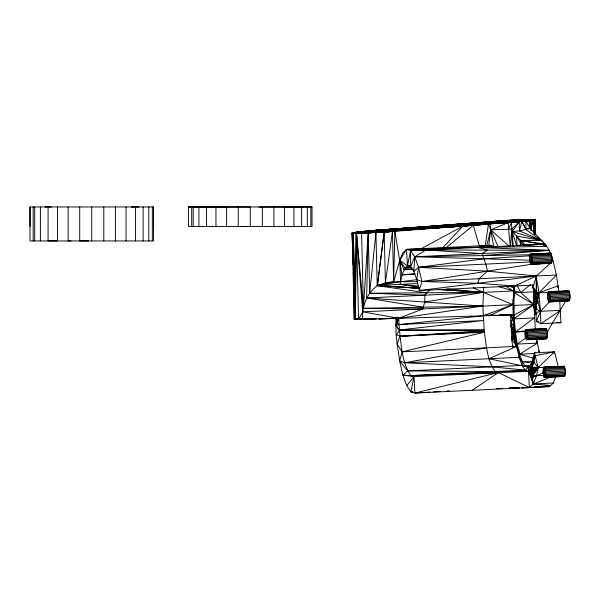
<?xml version="1.0" encoding="UTF-8"?>
<svg xmlns="http://www.w3.org/2000/svg" width="600" height="600" viewBox="0 0 600 600"><rect width="100%" height="100%" fill="white"/><g stroke="black" fill="none" stroke-linecap="round" stroke-linejoin="round"><path stroke-width="0.9" d="M30 206.962L30 240.945L153.517 240.945L153.517 206.962L30 206.962L30 226.53M33.172 240.945L33.172 206.962M34.703 240.945L34.703 206.962M40.402 240.945L40.41 206.962M48.09 206.962L48.09 240.945L57.45 240.938L57.45 206.962M68.123 240.938L68.123 206.962M79.71 240.945L79.71 206.962M91.755 240.945L91.755 206.962M103.808 240.945L103.808 206.962M115.395 240.945L115.395 206.962M126.067 240.945L126.067 206.962M135.428 240.945L135.428 206.962M143.108 240.945L143.108 206.962M148.815 240.945L148.815 206.962M152.333 240.945L152.333 206.962M535.38 234.623L535.02 219.72L530.662 219.42L501.03 220.808L375.577 230.333L356.31 232.155L352.132 233.025L354.218 319.065L362.655 319.403C361.845 306.653 366.72 293.415 377.212 285.66L393.638 281.76L399.75 260.377L402.697 252.938L406.5 249.36L410.588 250.665L414.713 256.785L418.545 267.3L421.853 281.475L419.31 290.558L536.317 276L533.775 285.075L419.31 290.558L416.76 279.615L413.805 271.507L418.545 267.3L487.47 271.163L536.317 276L536.213 291.668C534.705 294.653 535.237 298.815 536.528 301.837C541.515 295.485 536.648 283.418 536.317 276L553.095 260.858L551.04 255.24M533.513 232.275L533.632 220.155L535.02 219.72L535.335 234.615M533.805 233.16L533.985 220.095L502.853 221.67L375.577 230.333L518.933 219.772L435.158 225.795M531 230.115L532.17 220.38L533.632 220.155L531.03 228.3L531.053 230.153L530.85 220.59L532.17 220.38L367.913 230.955L533.985 220.095L534.48 234.015M533.46 371.115L413.985 376.62L410.827 375.608C401.79 362.498 401.415 345.623 399.442 330.322L395.993 325.56L396.915 323.138L397.028 318.112C394.072 332.04 397.98 346.92 399.615 360.915C402.158 371.513 403.845 382.972 410.857 391.725L414.952 393.037L549.502 386.595L553.312 383.01L555.923 376.418M513.84 286.05L512.963 304.642L513.278 314.903C512.445 323.13 516.45 331.853 514.178 339.765L511.65 339.345L510.668 314.663L514.162 314.985L533.955 304.507L534.285 292.725M379.132 318.832L398.752 318.322L422.783 308.962L424.732 302.025L424.935 295.178L429.592 289.65M558.225 366.638L554.52 351.817L534.442 352.778L535.178 355.74L533.91 362.017L528.21 367.035L529.418 387.555L521.985 387.795L529.418 387.555L533.235 383.97L550.702 385.463L529.418 387.555L498.33 372.577L495.173 371.565C486.99 360.278 486.48 345.525 484.312 332.228L482.842 306.082L483.78 286.868M514.882 286.29C512.947 300.645 514.972 315.127 513.57 329.505C512.107 332.513 512.558 336.63 513.877 339.675M525.007 333.608L525.84 329.505L546.217 328.635C547.545 331.673 547.98 335.798 546.525 338.805L526.447 339.765L525.345 337.47L525.007 333.608L527.745 333.48M529.673 258.135L530.505 254.032L550.875 253.163C552.21 256.2 552.645 260.325 551.19 263.332L531.105 264.293L530.25 263.01L529.673 258.135L531.495 258.053M531.105 264.293C532.567 261.285 532.125 257.16 530.798 254.123L530.505 254.032M553.312 383.01L533.235 383.97L532.155 377.4L532.838 375.675L532.942 371.955L531.84 367.23L528.21 367.035L489.037 358.74L516.615 346.358L517.252 344.085L515.43 332.025L514.283 318.855L513.165 314.895L510.338 314.685M559.748 301.147L560.933 322.733L540.847 323.692L540.472 311.325L537.502 300.202L537.495 295.17L536.505 291.765L536.317 276L514.695 285.99L477.81 283.275L421.853 281.475L416.76 279.615L418.545 267.3L483.9 258.817L530.325 255.78M564.195 366.27L543.817 367.14L564.195 366.27C565.523 369.308 565.965 373.433 564.51 376.44L544.132 377.303L543.03 372.585L543.548 367.395L549.097 367.058M544.425 377.4C545.88 374.392 545.445 370.267 544.118 367.23L543.135 368.858L544.965 368.775M547.658 295.77L548.482 291.668L568.86 290.798C570.188 293.835 570.63 297.96 569.168 300.968L549.09 301.928L548.227 300.645L547.658 295.77L549.48 295.68M549.09 301.928C550.545 298.92 550.11 294.795 548.775 291.757L548.482 291.668M533.715 302.138L534 294.66M533.715 304.403L534.315 291.817L514.23 292.778L513.36 290.94L505.612 286.125M533.498 372.457L530.76 372.585L525.293 370.125L522.127 365.4L522.345 361.718L514.178 339.765M422.783 308.962L363.413 308.317L368.22 232.972L530.85 220.59L361.335 231.577L533.985 220.095L534.322 234.045M533.7 308.062L533.955 304.507L520.658 292.47L516.982 284.978M510.465 246.442L511.74 229.155L511.582 222.413L448.62 226.597L490.567 224.01L490.71 229.808L488.783 245.452M526.447 339.765C527.903 336.743 527.46 332.64 526.132 329.595L525.84 329.505M419.362 287.288L400.088 284.407L402.015 274.897L394.853 231.308L375.923 232.583L369.683 293.22L424.935 295.178M514.162 314.985L513.293 315.36L510.668 314.663L513.405 319.103L533.955 304.507L514.23 292.778L512.963 304.642L513.87 305.46L533.955 304.507L535.312 328.785M536.528 301.837L535.778 308.782L536.377 321.42L540.847 323.692L560.558 310.365L560.1 308.655M511.425 327.525L511.11 325.68L513.757 323.13L514.283 318.855L534.36 317.895L515.43 332.025L514.845 333M552.255 376.478L533.235 383.97C531.173 376.897 528.69 368.445 533.91 362.017L532.59 360.285L534.442 352.778M352.5 245.16L352.132 233.025L361.59 233.228L392.423 231.487L385.403 282.743L377.52 285.487L384.18 232.072L473.257 225.33L479.332 245.993M513.067 301.087L514.23 292.778M485.257 245.895L488.393 224.183L498.135 246.817M429.923 392.115L414.952 393.037L413.985 376.62L402.915 375.105L407.662 370.882L495.173 371.565L528.457 371.138L530.873 368.865L531.045 367.98L532.89 367.845L531.045 367.98L522.127 365.4L519.165 357.3C521.092 348.653 513.487 340.673 515.43 332.025L513.862 329.595L513.832 323.97L511.11 325.68L512.783 334.95L511.65 339.345L512.865 347.392M536.812 301.928L535.778 308.782L540.472 311.325L560.558 310.365M513.12 309.593L513.87 305.46L513.278 314.903L362.655 319.403M537.09 301.673L535.778 308.782L534.952 299.407L532.545 284.812M537.607 299.093L538.86 292.882L556.395 275.032L553.095 260.858L551.243 261.142M537.322 301.08L535.778 308.782L536.235 301.403L534.952 299.407L535.537 298.425L533.138 287.347L533.775 285.075M554.183 353.475L554.52 351.817L535.178 355.74L533.265 358.59M530.94 364.47L535.178 355.74L538.14 367.605L536.49 375.735L533.235 383.97L528.457 371.138L530.752 369.975L533.498 369.847M514.965 334.32L515.43 332.025L526.32 330.757M414.99 274.275L402.015 274.897L405.06 268.05L407.467 265.778L410.588 250.665L545.145 244.23L549.255 250.35L550.447 253.62M412.717 391.545L410.857 391.725L412.732 391.65L410.857 391.725L413.985 376.62L406.748 385.605M557.64 287.618L558.023 285.81L538.86 292.882L537.308 293.962M514.852 338.04L515.43 332.025L514.665 331.8M537.645 297.825L538.86 292.882L548.895 292.403M482.73 255.615L549.255 250.35L426.037 249.93L414.713 256.785L413.805 271.507L410.632 266.79L410.588 250.665L426.037 249.93L481.98 253.567L487.643 250.14L478.02 247.44L546.63 246.435L541.665 240.562L519.465 230.88L519.248 221.782L511.74 229.155L512.205 231.51L519.465 230.88L521.775 221.55L353.168 232.65L511.582 222.413L508.537 229.252L510.308 246.442M486.668 245.985L490.71 229.808L508.373 222.66L508.537 229.252L490.71 229.808L493.785 246.968M522.127 365.4L407.662 370.882L399.615 360.915L402.15 351.84L397.065 344.032L399.967 336.27L484.178 330.668L399.442 330.322L396.525 334.8L399.967 336.27L484.312 332.228L402.15 351.84L516.615 346.358L519.165 357.3L525.285 366.09L529.882 366.09M477.81 283.275L479.077 278.737L487.47 271.163L485.82 264.075L481.98 253.567M402.915 375.105L410.827 375.608L525.293 370.125L528.21 367.035L531.158 367.688L530.955 368.423L532.793 368.295M537.607 296.483L538.86 292.882L536.798 292.2L536.317 276M396.082 317.993L396.345 318.697L396.555 318.053L396.57 319.155L396 317.978L395.993 325.56L399.42 329.993L483.278 320.543L398.947 324.585L396.915 323.138L398.752 318.322L482.842 306.082L366.63 297.968L368.22 232.972L369.683 293.22L483.232 292.38L512.963 304.642L489.457 315.615L482.295 315.517M531.315 367.725C532.11 366.337 545.873 368.505 549.09 367.08M531.39 367.538L531.84 367.23L531.398 368.37L533.91 362.017L538.14 367.605L532.838 375.675L543.795 375.382M545.415 329.385L545.925 328.538M568.058 291.548L568.86 290.798M525.472 331.545L515.43 332.025L514.972 336.93L516.615 346.358L511.65 339.345L512.895 336.27L514.71 336.06M538.192 321.517L536.377 321.42L540.472 311.325L550.02 301.29M376.327 318.9L358.575 319.365L362.722 311.835L356.49 233.325L473.257 225.33L446.752 247.215M537.495 295.17L538.86 292.882L537.075 292.95M565.965 300.683L547.2 332.04L527.115 333M531.322 368.288L531.84 367.23M413.347 269.235L404.085 269.685L399.75 260.377L406.5 249.36L490.845 245.317L494.925 246.623L478.02 247.44L549.255 250.35L414.713 256.785L410.632 266.79L407.467 265.778L399.75 260.377L400.627 281.737L377.52 285.487L419.13 288.278M532.942 374.565L538.14 367.605L554.52 351.817M513.592 339.24L515.445 339.188L511.65 339.345L513.075 337.47L514.882 337.275M532.98 373.298L538.14 367.605L532.132 367.673M442.537 248.01L462.915 226.125L355.875 233.325L355.35 319.245L369.952 318.9M519.06 245.67L520.965 243.877L520.74 240.495L512.205 231.51L519.248 221.782L352.132 233.025L352.485 242.333M550.582 253.065L546.66 253.5M563.632 366.428L551.873 366.892M532.688 368.88L530.873 368.865L528.21 367.035L533.91 362.017L531.697 367.185L528.21 367.035L529.028 370.59L530.752 369.975L533.49 370.02M532.942 371.955L538.14 367.605L532.41 368.423M530.505 284.618L520.658 292.47L513.36 290.94L366.63 297.968L423.127 307.2M525.623 338.115L517.252 344.085L537.338 343.125L539.692 353.257L538.418 350.782M472.192 390.293L498.33 372.577L410.827 375.608M533.655 358.245L519.615 354.218L537.338 343.125L536.685 338.82M532.83 370.635L538.14 367.605L532.643 369.435M421.072 248.812L462.915 226.125L353.332 233.257L355.35 319.245L369.39 318.892M511.65 339.345L515.123 338.303M532.74 370.035L538.14 367.605M543.18 372.938L532.155 377.4L528.457 371.138L530.82 373.245L533.55 373.02M438.548 226.042L431.46 226.853L535.02 219.72L535.2 234.6M362.407 318.892L354.218 319.065L353.265 233.25L473.257 225.33L436.875 227.595L448.71 226.612M532.425 377.145L536.49 375.735L532.658 376.553M380.257 231.022L352.132 233.025L382.642 230.812M439.725 227.325L353.265 233.25L355.35 319.245L368.04 318.892M395.993 325.56L398.947 324.585L483.225 315.795L512.963 304.642L362.722 311.835L398.752 318.322L399.442 330.322L484.118 330.075L399.42 329.993M519.465 230.88L531.03 228.3L530.01 220.688L356.31 232.155L441.592 226.665L447.66 225.84M523.298 245.692L525.053 245.183L541.477 244.403L546.63 246.435M536.107 312.577L540.472 311.325L538.86 292.882M531.472 367.343L528.21 367.035M414.952 393.037L498.33 372.577M360.75 318.907L354.218 319.065L356.58 318.892L354.743 318.945M486.495 347.798L404.7 362.782L399.615 360.915M424.732 302.025L483.232 292.38L473.168 287.737M534.607 263.76L421.853 281.475L556.395 275.032L558.81 291.053M419.31 290.558L422.062 290.153M426.457 292.8L377.212 285.66L384.18 232.072L385.403 282.743L393.638 281.76L400.627 281.737L417.217 279.63M491.903 315.3L482.925 315.345M441.592 226.665L437.475 227.1L452.857 226.185M536.505 291.765L533.138 287.347L535.425 297.112L538.155 296.798M538.26 298.118L535.537 298.425L538.275 298.298M515.513 334.635L512.783 334.95L515.52 334.822M530.76 372.585L533.49 372.27M537.81 300.63L535.957 300.645L534.952 299.407L537.533 299.438M530.873 373.905L532.695 373.755L530.873 373.905L528.457 371.138L531.06 375.105L532.868 374.91M402.015 274.897L415.02 273.502M385.268 231.007L490.567 224.01L386.505 230.91M492.832 315.27L487.62 315.337M537.765 300.465L535.957 300.645L537.787 300.562M550.035 300.465L548.227 300.645L550.05 300.555M533.1 375.938L531.293 376.118L528.457 371.138M537.375 293.22L535.53 293.385L533.138 287.347L535.942 291.923M514.732 331.058L512.888 331.23L511.11 325.68L511.08 320.093M532.71 368.7L530.873 368.865L532.695 368.775M479.707 246.285L483.42 245.962M486.202 245.722L490.845 245.317M534 314.228L536.257 314.025L536.213 312.165M493.192 315.315L489.457 315.615L513.165 314.895L500.002 314.933M493.132 315.315L489.457 315.615L495.93 315.293M537.533 292.425L535.71 292.507L537.548 292.395L535.71 292.507L533.138 287.347L535.38 295.77L538.125 295.642M518.933 219.772L447.255 225.045M515.475 333.48L512.737 333.608L511.11 325.68L513.067 330.345L514.912 330.21M381.368 231.255L353.265 233.25L415.41 229.282M502.853 221.67L497.737 222.195L498.442 222.24M380.295 231.285L353.265 233.25L379.478 231.308M399.75 260.377L405.06 268.05L411.585 267.577M530.662 219.42L375.577 230.333L533.888 219.495L453.12 224.873L525.562 219.517L375.577 230.333L531.472 219.442L453.533 224.888M378.938 231.195L352.132 233.025L378.772 231.255M494.737 221.257L511.23 220.163L501.03 220.808M367.913 230.955L500.34 222.188M504.18 221.587L535.02 219.72M530.85 220.59L356.31 232.155L532.17 220.38M353.168 232.65L530.01 220.688L530.197 228.502L545.145 244.23L520.74 240.495L525.053 245.183L520.74 240.495L541.665 240.562L526.028 229.755L521.775 221.55L383.88 230.73L511.582 222.413M353.332 233.257L413.295 229.298M404.085 269.685L412.425 269.13M507.315 221.468L534.735 219.667L505.425 221.52M439.493 226.905L525.817 221.167L530.197 228.502L525.998 228.593L521.775 221.55M383.94 231.105L490.567 224.01M506.49 221.483L534.735 219.667M494.73 315.27L489.457 315.615L495.045 315.308M505.47 221.85L533.985 220.095L507.855 221.572M433.665 391.882L440.213 391.485M446.752 391.08L449.565 390.908M506.535 221.752L533.985 220.095L507.345 221.655M499.71 315.053L502.5 314.895M399.967 336.27L484.245 331.553M385.215 230.647L389.048 230.58M357.57 233.22L394.853 231.308L393.638 281.76L392.423 231.487M530.798 254.123L550.875 253.163M533.88 254.115L542.1 253.718M531.09 254.558L551.168 253.597M529.995 254.873L531.825 254.79M531.36 255.315L551.445 254.347M529.822 255.757L531.645 255.667M531.6 256.327L551.678 255.36M529.71 256.868L531.533 256.778M531.78 257.528L551.865 256.567M531.9 258.847L551.977 257.888M529.717 259.478L532.455 259.343M407.467 265.778L409.327 265.688L407.467 265.778L406.5 249.36L494.925 246.623M531.938 260.19L552.023 259.222M529.83 260.79L532.567 260.663M531.9 261.457L551.985 260.498M418.545 267.3L532.748 261.87M405.06 268.05L411.548 267.743M531.787 262.567L551.873 261.608M530.25 263.01L532.072 262.928M531.615 263.445L551.692 262.485M530.52 263.76L532.35 263.678M531.382 264.038L551.46 263.077M530.812 264.202L540.855 263.715M543.592 263.587L551.19 263.332M417.795 283.56L377.52 285.487L419.25 288.21M548.213 291.923L556.425 291.525M560.993 291.308L568.29 290.955M549.067 292.192L569.153 291.233M537.36 293.303L535.53 293.385L537.345 293.4M549.345 292.942L569.423 291.983M549.63 293.303L547.8 293.392L549.615 293.4M535.83 292.215L533.138 287.347L535.418 294.502L538.155 294.375M549.577 293.955L569.662 292.995M547.688 294.502L549.518 294.413M549.765 295.163L569.842 294.202M535.425 297.112L538.162 296.978M549.877 296.483L569.963 295.522M547.695 297.112L550.433 296.978M549.915 297.817L570 296.858M547.808 298.425L550.545 298.298M535.717 299.632L537.548 299.543M549.885 299.093L569.963 298.125M547.995 299.632L549.817 299.543M549.773 300.202L569.85 299.243M538.058 301.312L536.235 301.403L538.08 301.35M549.592 301.08L569.678 300.12M548.505 301.395L550.327 301.305M549.36 301.673L569.445 300.712M548.798 301.83L556.095 301.485M557.925 301.395L567.967 300.915M499.635 315.112L513.165 314.895M536.377 321.42L538.2 321.33M526.132 329.595L546.217 328.635M513.067 330.345L514.89 330.263M525.57 329.76L534.697 329.325M539.257 329.1L545.648 328.8M526.425 330.03L546.51 329.07M525.338 330.345L527.16 330.263M514.71 331.14L512.888 331.23L514.702 331.245M526.702 330.78L546.78 329.82M525.158 331.23L526.98 331.14M513.862 329.595L511.11 325.68L512.775 332.34L515.513 332.212M526.935 331.8L547.02 330.832M525.045 332.34L526.875 332.25M527.235 334.32L547.312 333.36M525.053 334.95L527.79 334.815M512.895 336.27L514.717 336.18M547.357 334.695L527.273 335.663L527.235 336.93L547.32 335.97M525.165 336.263L527.903 336.135M513.075 337.47L514.905 337.38M525.345 337.47L528.082 337.343M527.13 338.04L547.207 337.08M525.585 338.483L527.408 338.4M526.95 338.918L547.028 337.957M526.717 339.51L546.795 338.55M526.148 339.675L533.452 339.322M536.19 339.188L546.525 338.805M519.615 354.218L535.132 353.475M519.165 357.3L404.7 362.782L492.007 366.847L525.293 370.125M532.388 361.237L522.345 361.718L531.555 363.082M525.285 366.09L529.845 365.873M552.743 366.9L560.895 366.562M544.41 367.665L564.487 366.705M543.315 367.98L545.145 367.89M544.68 368.415L564.765 367.455M544.92 369.428L564.998 368.468M543.03 369.975L544.852 369.885M545.1 370.635L565.178 369.675M542.993 371.243L545.73 371.115M545.213 371.955L565.298 370.995M543.03 372.585L545.768 372.45M545.257 373.29L565.335 372.33M543.15 373.897L545.888 373.77M531.06 375.105L532.882 375.015M545.22 374.565L565.298 373.597M543.33 375.105L546.067 374.978M533.123 376.035L531.293 376.118L533.145 376.103M545.107 375.675L565.192 374.715M543.562 376.118L545.393 376.028M544.928 376.553L565.013 375.593M544.695 377.145L564.78 376.185M544.132 377.303L548.692 377.085M550.523 377.002L560.565 376.522M410.857 391.725L412.725 391.635M378.81 318.75L393.375 318.3M525.053 245.025L541.477 244.403L520.74 240.495M509.22 388.08L513.908 387.908M521.4 387.63L530.768 387.285M534.51 387.15L549.502 386.595L547.86 386.07M507.855 314.767L509.513 314.707M497.002 388.695L502.56 388.5M509.04 388.275L519.232 387.915M508.537 229.252L511.74 229.155L512.475 245.985M360.577 318.892L354.218 319.065L359.655 318.892M366.157 318.907L355.35 319.245L356.49 233.325L394.853 231.308L361.59 233.228L363.413 308.317L482.842 306.082M363.413 308.317L356.49 233.325L358.575 319.365L372.532 318.915M379.05 318.705L398.752 318.322L394.268 318.3M535.222 313.808L537.015 313.748L535.635 313.59M496.905 388.612L500.618 388.493M508.98 388.222L519.195 387.885M354.218 319.065L359.692 318.9M358.575 319.365L374.16 318.9M534.502 313.86L536.37 313.815M379.087 318.683L380.91 318.645L378.757 318.653M530.25 254.79L414.713 256.785L529.717 260.168M388.755 318.48L398.752 318.322L391.237 318.39M226.972 226.53L229.485 226.53M132.127 207L138.945 206.962M290.64 207L296.94 206.962M45.053 206.962L51.39 207M203.595 206.962L224.752 207M283.53 207L312.03 206.97L312.03 226.53L188.512 226.53L188.512 206.962L220.44 206.962M203.595 226.53L203.085 226.53M400.627 281.737L417.255 281.685M205.485 206.962L188.512 206.985L312.03 206.97M258.998 207L303.75 206.978M238.725 226.53L247.163 226.53M80.213 240.945L88.65 240.945M131.475 206.962L132.637 206.962M68.49 240.945L70.972 240.945M211.695 226.53L212.513 226.53M208.058 206.962L217.005 207L196.785 206.985L250.267 207L250.267 226.53M535.418 294.502L538.155 294.548M512.775 332.34L515.513 332.385M556.38 322.493L560.933 322.733M437.662 289.493L483.232 292.38L447.202 288.923M419.062 288.315L377.212 285.66L375.923 232.583M438.72 289.478L483.232 292.38M400.088 284.407L418.567 286.178M517.05 245.7L516.48 236.002L541.665 240.562L512.205 231.51L512.752 246.33M498.36 286.478L513.36 290.94M525.053 245.183L520.965 243.877L516.48 236.002M564.51 376.44L563.918 375.907M508.612 285.923L513.668 287.827L514.418 290.933L514.215 285.9M490.71 229.808L509.04 246.142M513.435 329.632L511.11 325.68L513.3 329.76M536.602 341.647L537.338 343.125L536.572 340.74M536.648 341.4L537.338 343.125M510.668 314.663L513.757 323.13M514.447 339.51L516.615 346.358L514.68 338.918M533.632 305.663L536.257 314.025M516.607 245.692L512.205 231.51L513.135 246.368M531.862 377.31L533.235 383.97M396.293 319.785L396 317.978L396.915 323.138M513.09 345.638L513.27 347.423M529.553 220.74L530.197 228.502M513.832 323.97L514.373 330.112L514.283 318.855L514.433 330.788M352.695 247.92L353.115 259.095M353.64 273.067L353.707 274.928M352.582 247.965L353.1 264.78M353.325 272.25L353.692 284.392M354.09 297.465L354.285 304.005M536.033 304.725L536.1 307.515M525.817 221.167L526.028 229.755M534.893 229.897L534.967 234.548M310.837 206.962L310.837 226.53M307.327 206.962L307.327 226.53M301.62 206.962L301.62 226.53M293.94 206.962L293.94 226.53M284.58 206.962L284.58 226.53M273.9 206.962L273.9 226.53M262.32 206.962L262.32 226.53M238.222 206.962L238.222 226.53M226.635 206.962L226.635 226.53M215.955 206.962L215.955 226.53M206.595 206.962L206.595 226.53M198.915 206.962L198.915 226.53M193.208 206.962L193.208 226.53M191.685 206.962L191.685 226.53M153.517 206.97L153.517 226.53M536.955 301.8L535.778 308.782L537.023 301.74M533.632 220.155L361.335 231.577L533.632 220.155M515.138 338.392L513.315 338.483L515.168 338.468M533.393 376.785L531.57 376.875L533.423 376.822"/></g></svg>
